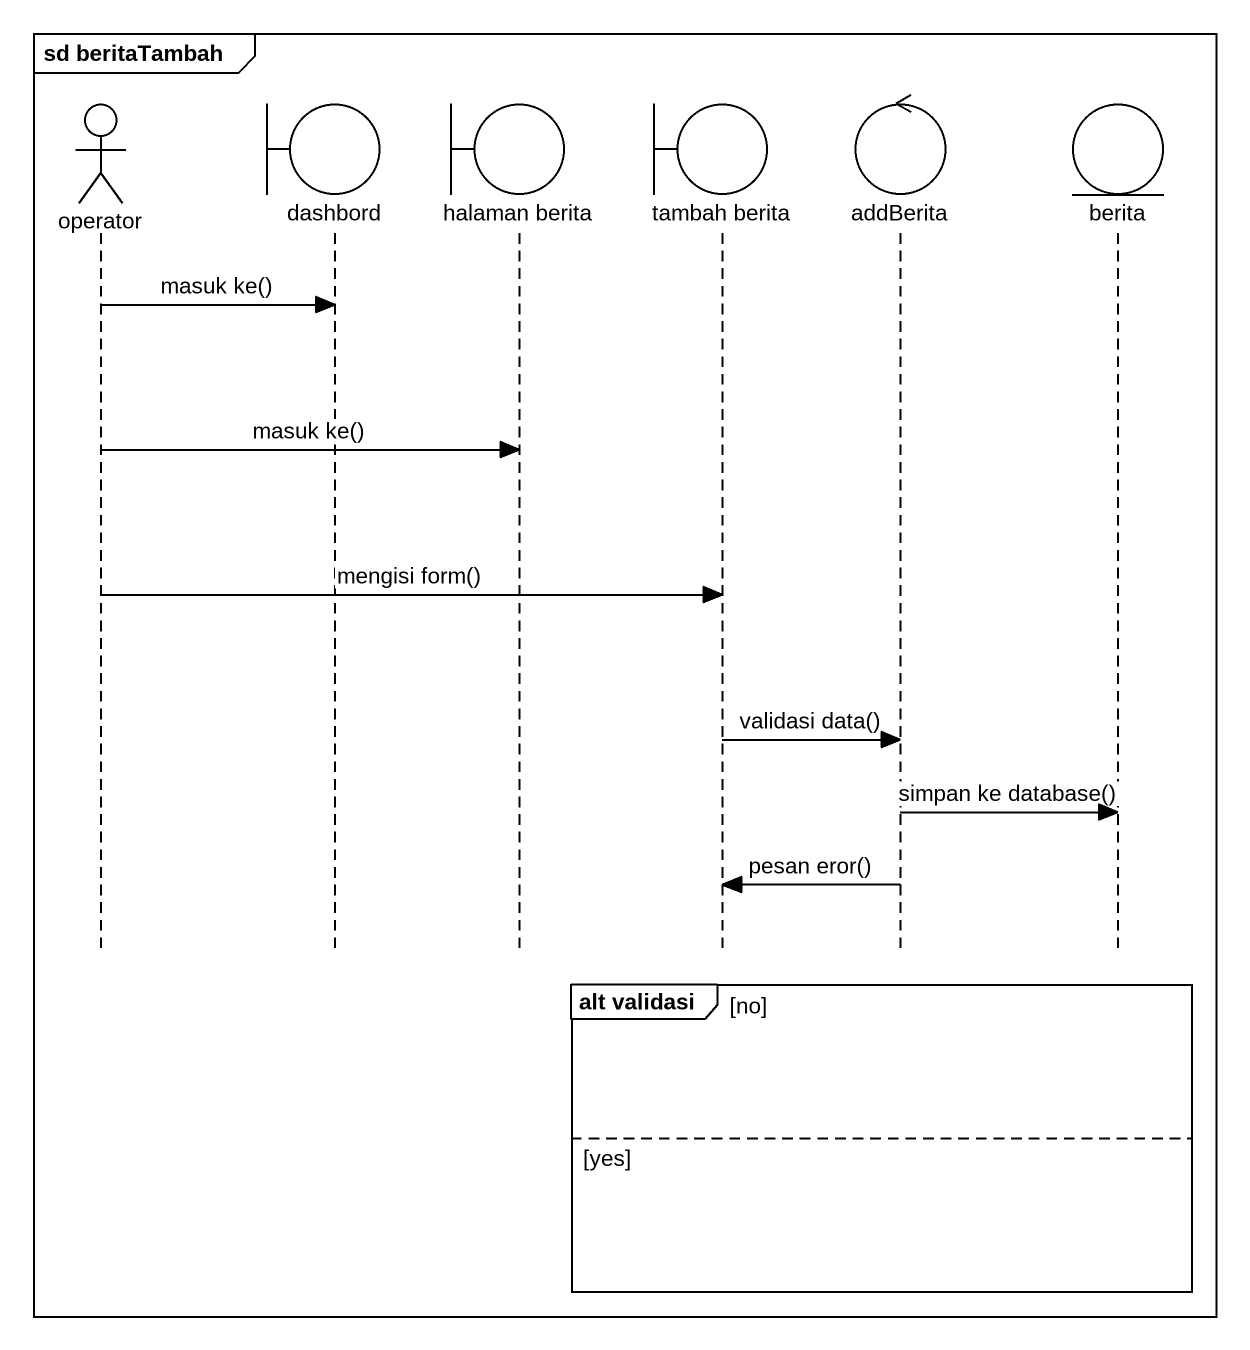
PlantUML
@startuml
mainframe sd beritaTambah
hide footbox
actor operator
boundary dashbord
boundary "halaman berita" as halaman_berita
boundary "tambah berita" as tambah_berita
control addBerita
entity berita

operator -> dashbord : masuk ke()
operator -> halaman_berita : masuk ke()
operator -> tambah_berita : mengisi form()
tambah_berita -> addBerita : validasi data()
addBerita -> berita : simpan ke database()
addBerita -> tambah_berita : pesan eror()
group alt validasi [no]
else yes
end
@enduml
